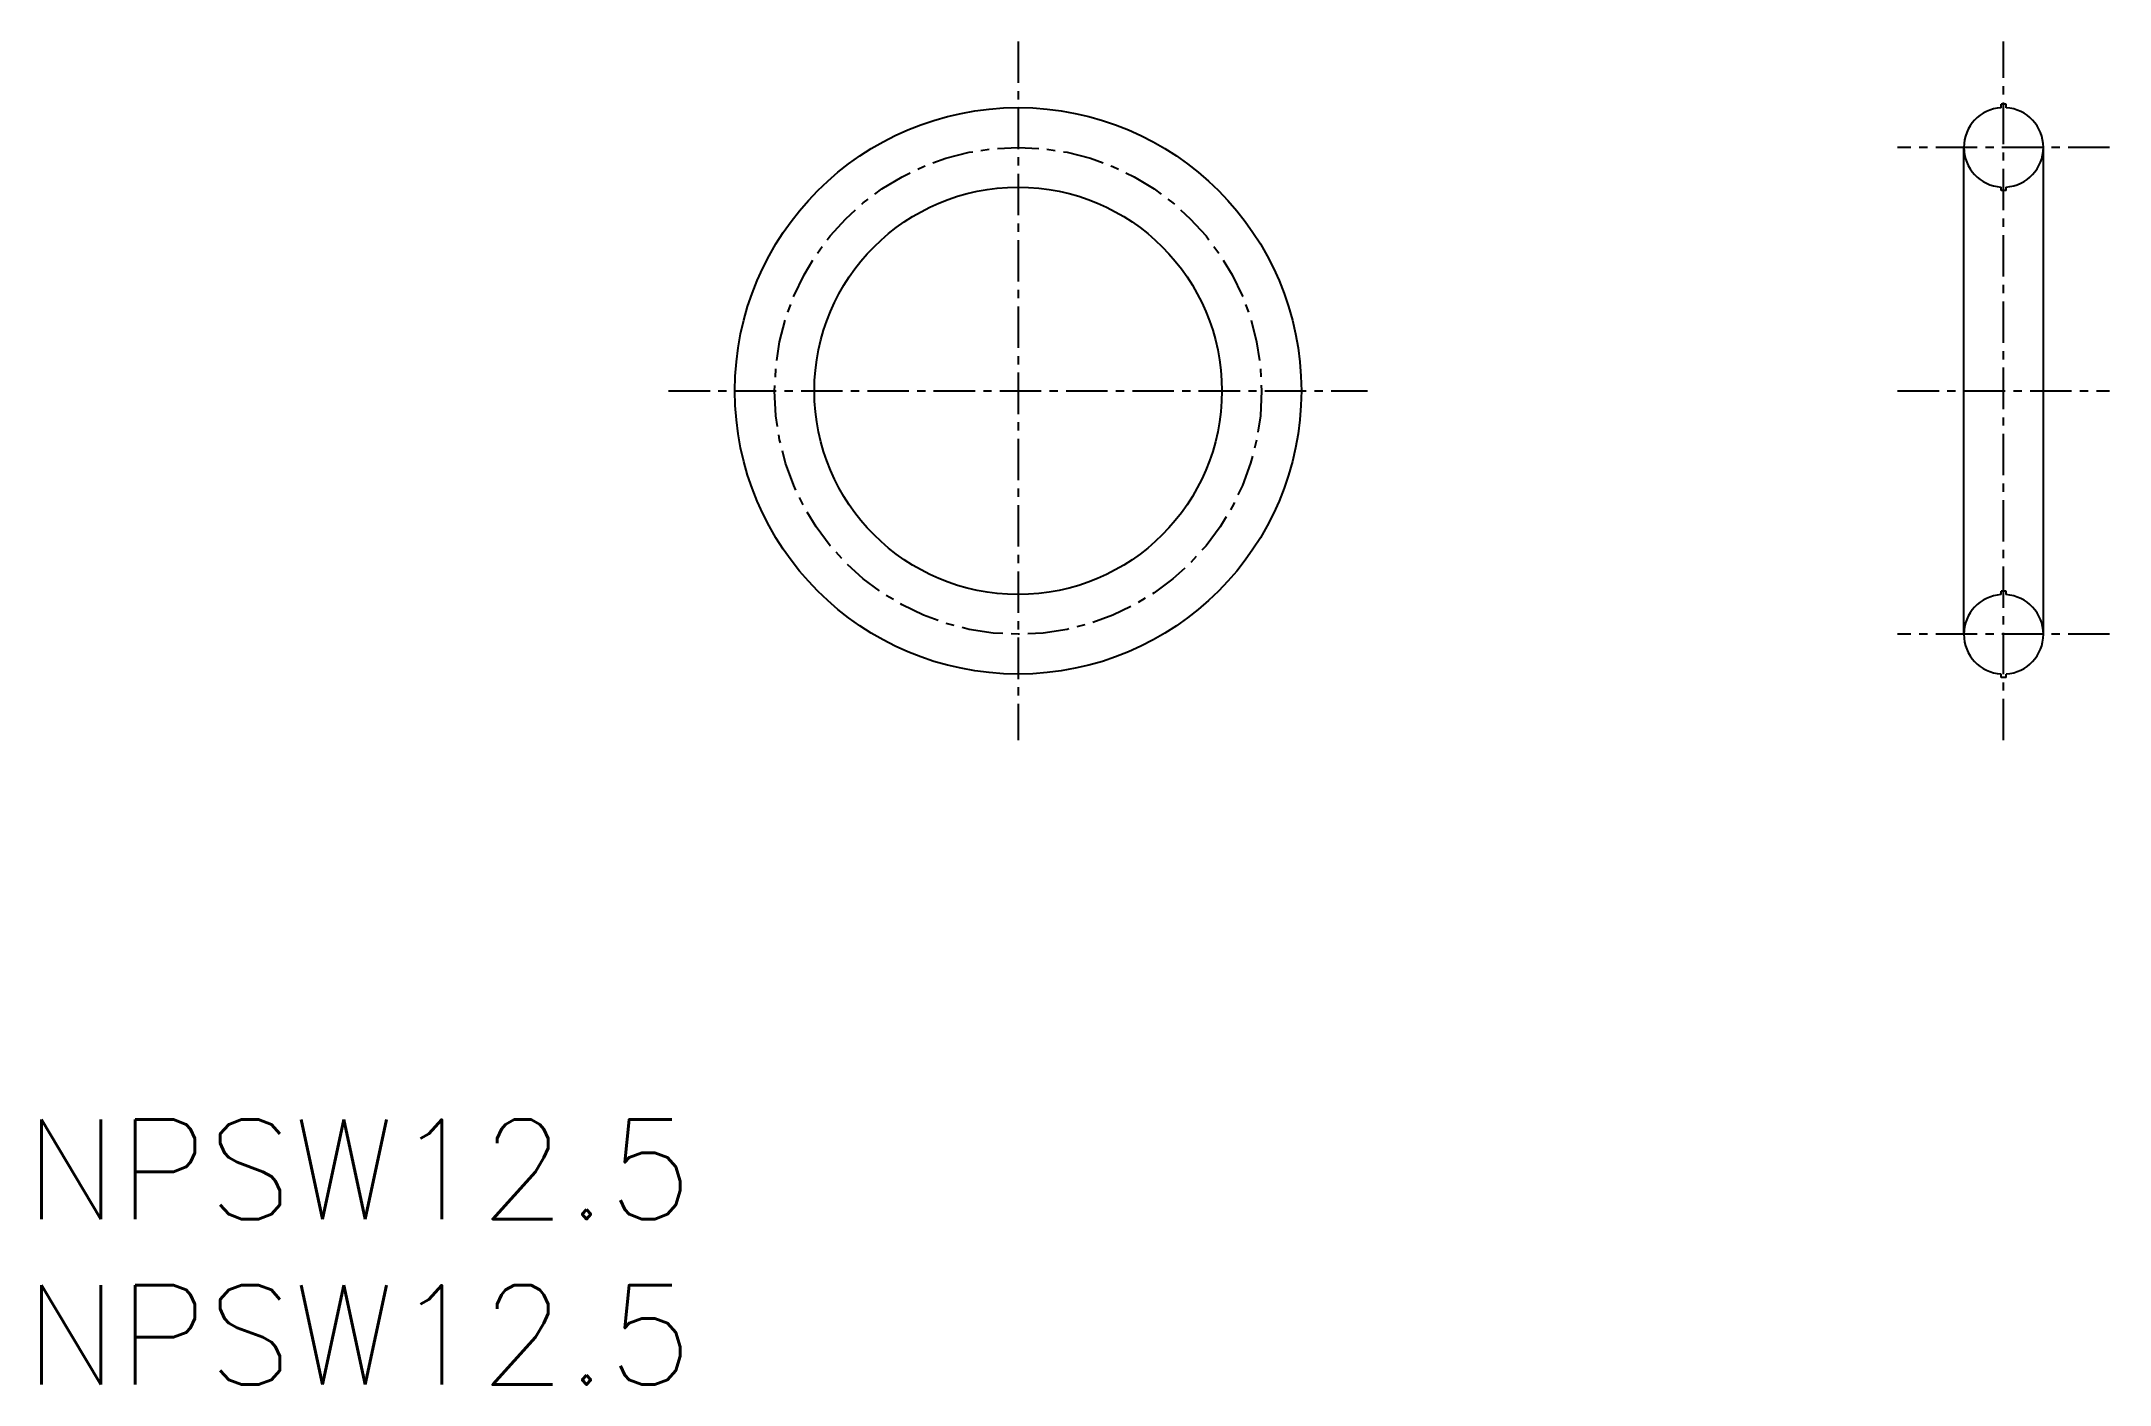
# Model space of a CAD drawing. Extents: x 0.5 to 63, y 0 to 40.5.
import ezdxf

# ---------------------------------------------------------------- set-up
doc = ezdxf.new("R2010")
doc.units = 0
doc.linetypes.add('CENTER', pattern=[2, 1.25, -0.25, 0.25, -0.25])
doc.layers.get('0').update_dxf_attribs({"linetype": 'CONTINUOUS'})
doc.layers.add('CENTER', color=1, linetype='CENTER')
doc.styles.get("Standard").update_dxf_attribs({"font": 'txt.shx'})

# ---------------------------------------------------------------- blocks, each defined once
blk = doc.blocks.new('*U5')
at = {"color": 7, "linetype": 'CONTINUOUS'}
blk.add_text('NPSW12.5', height=3, dxfattribs=at).set_placement((0, 0))
blk = doc.blocks.new('*U6')
at = {"color": 7, "linetype": 'CONTINUOUS'}
blk.add_text('NPSW12.5', height=3, dxfattribs=at).set_placement((0, 5))

msp = doc.modelspace()

# ---------------------------------------------------------------- linework, layer by layer
at = {"color": 7, "linetype": 'CONTINUOUS'}
for p, q in [((59.825, 38.65), (59.675, 38.65)), ((59.675, 38.548), (59.675, 38.65)), ((59.825, 38.548), (59.825, 38.65)), ((58.55, 22.65), (58.55, 37.35)), ((60.95, 22.65), (60.95, 37.35)), ((59.675, 36.05), (59.675, 36.152)), ((59.825, 36.05), (59.675, 36.05)), ((59.825, 36.05), (59.825, 36.152)), ((59.825, 23.95), (59.675, 23.95)), ((59.675, 23.848), (59.675, 23.95)), ((59.825, 23.848), (59.825, 23.95)), ((59.675, 21.35), (59.675, 21.452)), ((59.825, 21.35), (59.675, 21.35)), ((59.825, 21.35), (59.825, 21.452))]:
    msp.add_line(p, q, dxfattribs=at)
for radius in [8.55, 6.15]:
    msp.add_circle((30, 30), radius, dxfattribs=at)
for centre, start, end in [((59.75, 37.35), 93.58332, 266.41668), ((59.75, 37.35), 273.58332, 86.41668), ((59.75, 22.65), 93.58332, 266.41668), ((59.75, 22.65), 273.58332, 86.41668)]:
    msp.add_arc(centre, 1.2, start, end, dxfattribs=at)
at = {"layer": 'CENTER', "color": 1, "linetype": 'CENTER'}
for p, q in [((30, 40.55), (30, 19.45)), ((59.75, 19.45), (59.75, 40.55)), ((62.95, 37.35), (56.55, 37.35)), ((19.45, 30), (40.55, 30)), ((56.55, 30), (62.95, 30)), ((62.95, 22.65), (56.55, 22.65))]:
    msp.add_line(p, q, dxfattribs=at)
msp.add_circle((30, 30), 7.35, dxfattribs=at)

# ---------------------------------------------------------------- block references
at = {"color": 7, "linetype": 'CONTINUOUS'}
for name in ['*U6', '*U5']:
    msp.add_blockref(name, (0, 0), dxfattribs=at)

doc.saveas('drawing.dxf')
